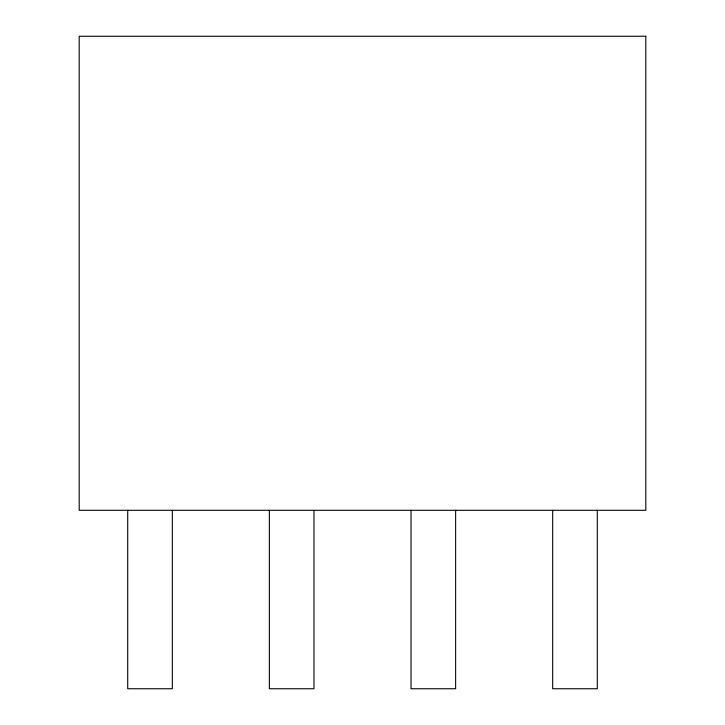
<?xml version="1.0" encoding="UTF-8"?>
<svg xmlns="http://www.w3.org/2000/svg" width="725" height="725" viewBox="0 0 725 725"><rect width="100%" height="100%" fill="white"/><g stroke="black" fill="none" stroke-linecap="round" stroke-linejoin="round"><path stroke-width="1.09" d="M597.291 510.291L597.291 688.75L552.677 688.75L552.677 510.291M455.635 510.291L455.635 688.75L411.021 688.75L411.021 510.291M313.979 510.291L313.979 688.75L269.365 688.75L269.365 510.291M172.323 510.291L172.323 688.75L127.709 688.75L127.709 510.291M645.812 36.25L79.188 36.25L79.188 510.291L645.812 510.291L645.812 36.25"/></g></svg>
